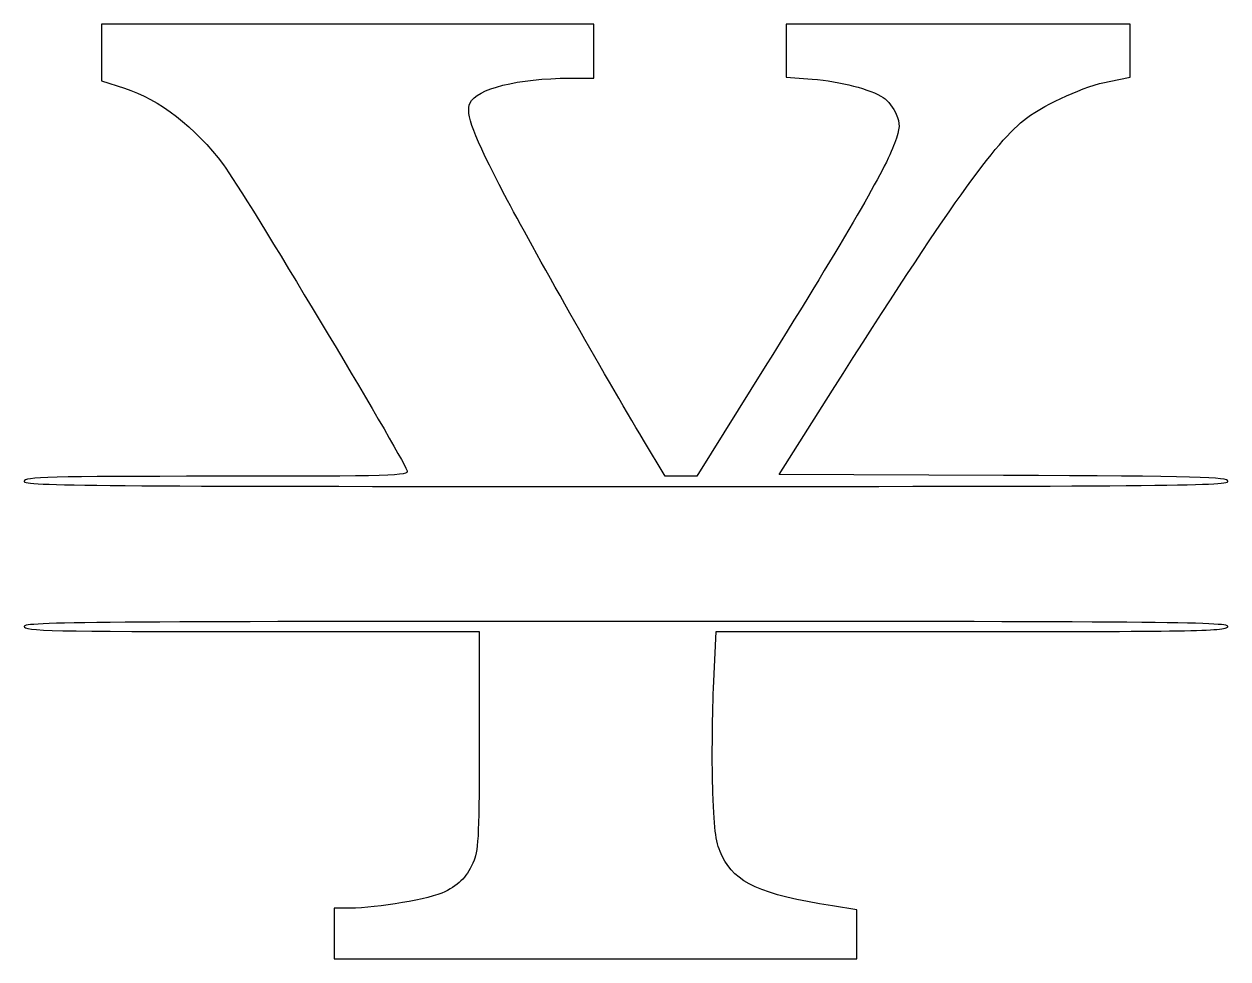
# Model space of a CAD drawing. Header units: centimetres. Extents: x -4.69 to 4.75, y -3.86 to 3.47.
import ezdxf

# ---------------------------------------------------------------- set-up
doc = ezdxf.new("R2010")
doc.units = ezdxf.units.CM
doc.header["$MEASUREMENT"] = 0
doc.layers.add('Layer 1', color=7, linetype='Continuous')

msp = doc.modelspace()

# ---------------------------------------------------------------- linework, layer by layer
at = {"layer": 'Layer 1'}
for points, knots in [([(-4.69467, -0.11929), (-4.69467, -0.08448), (-4.50915, -0.0796), (-3.18371, -0.0796), (-3.18371, -0.0796), (-1.79059, -0.0796), (-1.67406, -0.0762), (-1.6895, -0.03595), (-1.6895, -0.03595), (-1.74506, 0.10882), (-2.97045, 2.14789), (-3.13024, 2.36144), (-3.13024, 2.36144), (-3.35417, 2.66072), (-3.63253, 2.87645), (-3.90753, 2.96386), (-3.90753, 2.96386), (-3.90753, 2.96386), (-4.08612, 3.02062), (-4.08612, 3.02062), (-4.08612, 3.02062), (-4.08612, 3.02062), (-4.08612, 3.24322), (-4.08612, 3.24322), (-4.08612, 3.24322), (-4.08612, 3.24322), (-4.08612, 3.46582), (-4.08612, 3.46582), (-4.08612, 3.46582), (-4.08612, 3.46582), (-2.15466, 3.46582), (-2.15466, 3.46582), (-2.15466, 3.46582), (-2.15466, 3.46582), (-0.2232, 3.46582), (-0.2232, 3.46582), (-0.2232, 3.46582), (-0.2232, 3.46582), (-0.2232, 3.25415), (-0.2232, 3.25415), (-0.2232, 3.25415), (-0.2232, 3.25415), (-0.2232, 3.04248), (-0.2232, 3.04248), (-0.2232, 3.04248), (-0.2232, 3.04248), (-0.41502, 3.04196), (-0.41502, 3.04196), (-0.41502, 3.04196), (-0.81725, 3.04086), (-1.14488, 2.95919), (-1.19586, 2.8473), (-1.19586, 2.8473), (-1.23403, 2.76353), (-1.17216, 2.59998), (-0.92195, 2.12318), (-0.92195, 2.12318), (-0.71046, 1.72017), (-0.13508, 0.70472), (0.16504, 0.20483), (0.16504, 0.20483), (0.16504, 0.20483), (0.3358, -0.0796), (0.3358, -0.0796), (0.3358, -0.0796), (0.3358, -0.0796), (0.4603, -0.0796), (0.4603, -0.0796), (0.4603, -0.0796), (0.4603, -0.0796), (0.5848, -0.0796), (0.5848, -0.0796), (0.5848, -0.0796), (0.5848, -0.0796), (1.12133, 0.78164), (1.12133, 0.78164), (1.12133, 0.78164), (1.76085, 1.8082), (2.06676, 2.33576), (2.1349, 2.52962), (2.1349, 2.52962), (2.17925, 2.6558), (2.18085, 2.6825), (2.14871, 2.75942), (2.14871, 2.75942), (2.12871, 2.80729), (2.08301, 2.86568), (2.04715, 2.88917), (2.04715, 2.88917), (1.94465, 2.95633), (1.71349, 3.01647), (1.48997, 3.03413), (1.48997, 3.03413), (1.48997, 3.03413), (1.28492, 3.05033), (1.28492, 3.05033), (1.28492, 3.05033), (1.28492, 3.05033), (1.28492, 3.25808), (1.28492, 3.25808), (1.28492, 3.25808), (1.28492, 3.25808), (1.28492, 3.46583), (1.28492, 3.46583), (1.28492, 3.46583), (1.28492, 3.46583), (2.6343, 3.46583), (2.6343, 3.46583), (2.6343, 3.46583), (2.6343, 3.46583), (3.98368, 3.46583), (3.98368, 3.46583), (3.98368, 3.46583), (3.98368, 3.46583), (3.98368, 3.25761), (3.98368, 3.25761), (3.98368, 3.25761), (3.98368, 3.25761), (3.98368, 3.04939), (3.98368, 3.04939), (3.98368, 3.04939), (3.98368, 3.04939), (3.81832, 3.01703), (3.81832, 3.01703), (3.81832, 3.01703), (3.62747, 2.97968), (3.33265, 2.84841), (3.17025, 2.72847), (3.17025, 2.72847), (2.93047, 2.55137), (2.54773, 2.01461), (1.64903, 0.59511), (1.64903, 0.59511), (1.64903, 0.59511), (1.23026, -0.06635), (1.23026, -0.06635), (1.23026, -0.06635), (1.23026, -0.06635), (2.99062, -0.07315), (2.99062, -0.07315), (2.99062, -0.07315), (4.53099, -0.0791), (4.75098, -0.08489), (4.75098, -0.11945), (4.75098, -0.11945), (4.75098, -0.15433), (4.19862, -0.15895), (0.02817, -0.15895), (0.02817, -0.15895), (-4.15225, -0.15895), (-4.69464, -0.15439), (-4.69464, -0.11926), (-4.69464, -0.11926), (-4.69464, -0.11926), (-4.69467, -0.11929), (-4.69467, -0.11929)], [0, 0, 0, 0, 0.025, 0.025, 0.025, 0.025, 0.05, 0.05, 0.05, 0.05, 0.075, 0.075, 0.075, 0.075, 0.1, 0.1, 0.1, 0.1, 0.125, 0.125, 0.125, 0.125, 0.15, 0.15, 0.15, 0.15, 0.175, 0.175, 0.175, 0.175, 0.2, 0.2, 0.2, 0.2, 0.225, 0.225, 0.225, 0.225, 0.25, 0.25, 0.25, 0.25, 0.275, 0.275, 0.275, 0.275, 0.3, 0.3, 0.3, 0.3, 0.325, 0.325, 0.325, 0.325, 0.35, 0.35, 0.35, 0.35, 0.375, 0.375, 0.375, 0.375, 0.4, 0.4, 0.4, 0.4, 0.425, 0.425, 0.425, 0.425, 0.45, 0.45, 0.45, 0.45, 0.475, 0.475, 0.475, 0.475, 0.5, 0.5, 0.5, 0.5, 0.525, 0.525, 0.525, 0.525, 0.55, 0.55, 0.55, 0.55, 0.575, 0.575, 0.575, 0.575, 0.6, 0.6, 0.6, 0.6, 0.625, 0.625, 0.625, 0.625, 0.65, 0.65, 0.65, 0.65, 0.675, 0.675, 0.675, 0.675, 0.7, 0.7, 0.7, 0.7, 0.725, 0.725, 0.725, 0.725, 0.75, 0.75, 0.75, 0.75, 0.775, 0.775, 0.775, 0.775, 0.8, 0.8, 0.8, 0.8, 0.825, 0.825, 0.825, 0.825, 0.85, 0.85, 0.85, 0.85, 0.875, 0.875, 0.875, 0.875, 0.9, 0.9, 0.9, 0.9, 0.925, 0.925, 0.925, 0.925, 0.95, 0.95, 0.95, 0.95, 1, 1, 1, 1]), ([(-2.26051, -3.6647), (-2.26051, -3.6647), (-2.26051, -3.46626), (-2.26051, -3.46626), (-2.26051, -3.46626), (-2.26051, -3.46626), (-2.13483, -3.4661), (-2.13483, -3.4661), (-2.13483, -3.4661), (-1.92728, -3.46584), (-1.50061, -3.39173), (-1.3943, -3.33747), (-1.3943, -3.33747), (-1.2717, -3.2749), (-1.21615, -3.21512), (-1.1635, -3.0891), (-1.1635, -3.0891), (-1.12975, -3.00833), (-1.1228, -2.84702), (-1.1228, -2.14419), (-1.1228, -2.14419), (-1.1228, -2.14419), (-1.1228, -1.29667), (-1.1228, -1.29667), (-1.1228, -1.29667), (-1.1228, -1.29667), (-2.90874, -1.29667), (-2.90874, -1.29667), (-2.90874, -1.29667), (-4.4786, -1.29667), (-4.69468, -1.29187), (-4.69468, -1.25698), (-4.69468, -1.25698), (-4.69468, -1.22185), (-4.15228, -1.21729), (0.02813, -1.21729), (0.02813, -1.21729), (4.20855, -1.21729), (4.75094, -1.22185), (4.75094, -1.25698), (4.75094, -1.25698), (4.75094, -1.29191), (4.51019, -1.29667), (2.74292, -1.29667), (2.74292, -1.29667), (2.74292, -1.29667), (0.7349, -1.29667), (0.7349, -1.29667), (0.7349, -1.29667), (0.7349, -1.29667), (0.71528, -1.73985), (0.71528, -1.73985), (0.71528, -1.73985), (0.70449, -1.9836), (0.70197, -2.35229), (0.70968, -2.55918), (0.70968, -2.55918), (0.72151, -2.87686), (0.73294, -2.95444), (0.78321, -3.05827), (0.78321, -3.05827), (0.88487, -3.26828), (1.08331, -3.35755), (1.6487, -3.44763), (1.6487, -3.44763), (1.6487, -3.44763), (1.84052, -3.47819), (1.84052, -3.47819), (1.84052, -3.47819), (1.84052, -3.47819), (1.84052, -3.67066), (1.84052, -3.67066), (1.84052, -3.67066), (1.84052, -3.67066), (1.84052, -3.86313), (1.84052, -3.86313), (1.84052, -3.86313), (1.84052, -3.86313), (-0.21, -3.86313), (-0.21, -3.86313), (-0.21, -3.86313), (-0.21, -3.86313), (-2.26052, -3.86313), (-2.26052, -3.86313), (-2.26052, -3.86313), (-2.26052, -3.86313), (-2.26052, -3.66469), (-2.26052, -3.66469), (-2.26052, -3.66469), (-2.26052, -3.66469), (-2.26051, -3.6647), (-2.26051, -3.6647)], [0, 0, 0, 0, 0.0416667, 0.0416667, 0.0416667, 0.0416667, 0.0833333, 0.0833333, 0.0833333, 0.0833333, 0.125, 0.125, 0.125, 0.125, 0.1666667, 0.1666667, 0.1666667, 0.1666667, 0.2083333, 0.2083333, 0.2083333, 0.2083333, 0.25, 0.25, 0.25, 0.25, 0.2916667, 0.2916667, 0.2916667, 0.2916667, 0.3333333, 0.3333333, 0.3333333, 0.3333333, 0.375, 0.375, 0.375, 0.375, 0.4166667, 0.4166667, 0.4166667, 0.4166667, 0.4583333, 0.4583333, 0.4583333, 0.4583333, 0.5, 0.5, 0.5, 0.5, 0.5416667, 0.5416667, 0.5416667, 0.5416667, 0.5833333, 0.5833333, 0.5833333, 0.5833333, 0.625, 0.625, 0.625, 0.625, 0.6666667, 0.6666667, 0.6666667, 0.6666667, 0.7083333, 0.7083333, 0.7083333, 0.7083333, 0.75, 0.75, 0.75, 0.75, 0.7916667, 0.7916667, 0.7916667, 0.7916667, 0.8333333, 0.8333333, 0.8333333, 0.8333333, 0.875, 0.875, 0.875, 0.875, 0.9166667, 0.9166667, 0.9166667, 0.9166667, 1, 1, 1, 1])]:
    msp.add_open_spline(points, degree=3, knots=knots, dxfattribs=at)

doc.saveas('drawing.dxf')
